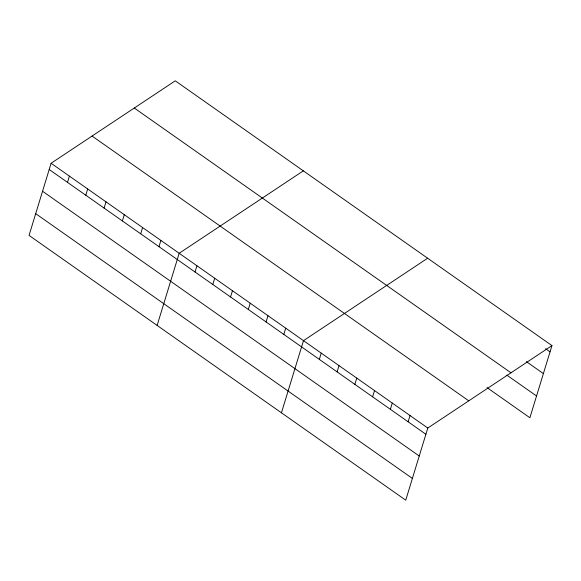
<?xml version="1.0" encoding="UTF-8"?>
<svg xmlns="http://www.w3.org/2000/svg" width="581" height="581" viewBox="0 0 581 581"><rect width="100%" height="100%" fill="white"/><g stroke="black" fill="none" stroke-linecap="round" stroke-linejoin="round"><path stroke-width="0.87" d="M51.106 163.254L29.05 235.399L405.741 500.176L427.798 428.03L551.95 345.601L175.259 80.824L51.106 163.254L427.798 428.03M67.498 182.361L69.4 176.116M85.792 195.223L87.702 188.978M104.086 208.085L105.996 201.839M122.38 220.94L124.29 214.701M140.682 233.802L142.592 227.556M158.976 246.664L160.886 240.418M157.124 325.425L179.18 253.28L303.333 170.85M195.034 272.01L196.937 265.764M212.791 284.487L214.701 278.248M230.548 296.971L232.458 290.725M248.305 309.455L250.215 303.209M266.062 321.939L267.972 315.694M283.826 334.416L285.736 328.171M281.436 412.8L303.493 340.655L427.645 258.225M319.339 359.385L321.249 353.139M337.096 371.862L339.006 365.623M354.86 384.346L356.763 378.1M372.617 396.83L374.527 390.585M390.374 409.315L392.284 403.069M408.131 421.791L410.041 415.546M551.95 345.601L529.894 417.746L486.98 387.578M545.603 348.723L550.04 351.846M526.371 361.629L543.395 373.59M134.291 108.03L510.982 372.799M506.944 375.195L536.539 395.995M92.074 136.056L468.773 400.832M49.196 169.499L425.888 434.276M42.551 191.251L419.242 456.02M35.695 213.655L412.394 478.432"/></g></svg>
